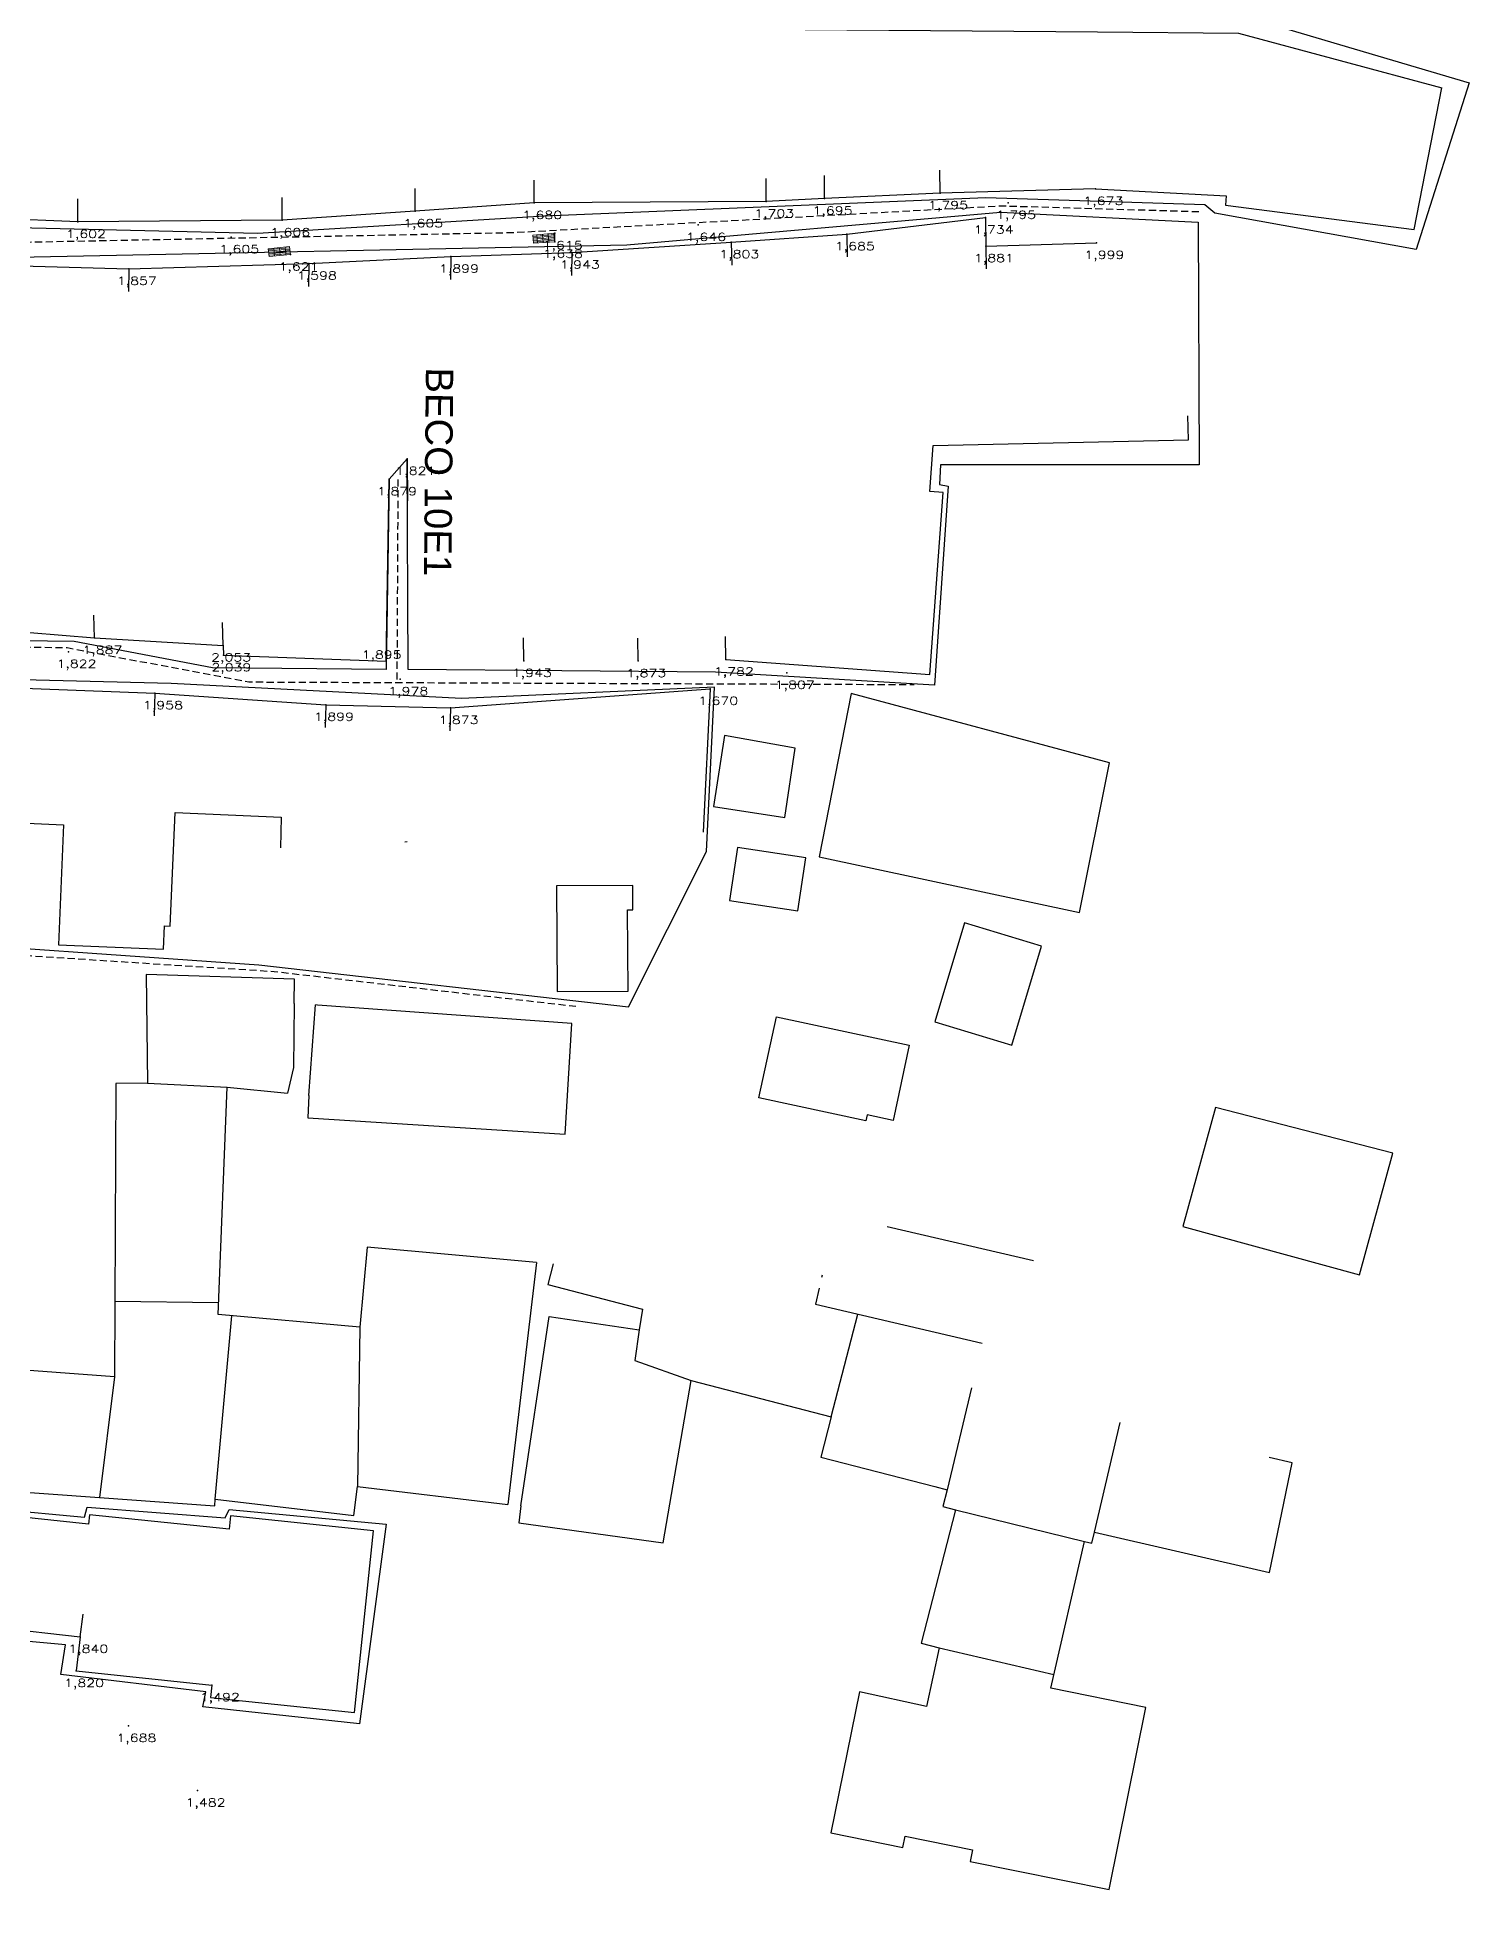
# Model space of a CAD drawing. Extents: x -160 to 364724, y -100 to 7353297.
# Drawn here: x 359346.4 to 359409.1, y 7352532 to 7352614 of the extents above; entities that cross this region are included whole.
import ezdxf
from ezdxf.enums import TextEntityAlignment as Align

# ---------------------------------------------------------------- set-up
doc = ezdxf.new("R2010")
doc.units = 0
doc.header["$LTSCALE"] = 5
for name, pattern in [('CENTER2', [1.125, 0.75, -0.125, 0.125, -0.125]), ('CONTINUO', [0]), ('DASHDOT2', [12.7, 6.35, -3.175, 0, -3.175]), ('HIDDEN2', [0.1875, 0.125, -0.0625])]:
    doc.linetypes.add(name, pattern=pattern)
for name, color, linetype in [('0-quadras', 6, 'Continuous'), ('_TG', 7, 'CONTINUO'), ('LT-COTAS', 7, 'CONTINUO'), ('ortofoto', 7, 'Continuous'), ('P_Eixo', 1, 'CENTER2'), ('ZZ-Carimbo Texto', 7, 'Continuous')]:
    doc.layers.add(name, color=color, linetype=linetype)
doc.layers.add('LT-ALINHAMENTO-PREDIAL', color=4, linetype='DASHDOT2', lineweight=25)
doc.layers.add('LT-B-LEAO-GRELHA', color=7, linetype='Continuous', lineweight=0)
doc.styles.add('CARIMBO', font='arial.ttf', dxfattribs={"height": 2})
doc.styles.add('simplex', font='simplex.shx', dxfattribs={"width": 0.8})
doc.styles.get("Standard").update_dxf_attribs({"font": 'arial.ttf'})
picture_1 = doc.add_image_def('image1.tif', size_in_pixel=(14710, 13573))
pattern_1 = [(5, (0, 0), (-0.00544723392173, 0.06226216863073), []), (95, (0, 0), (-0.249048674523, -0.021788935687), [])]

# ---------------------------------------------------------------- blocks, each defined once
blk = doc.blocks.new('SIMB_PONTO')
at = {"color": 0}
blk.add_point((0, 0), dxfattribs=at)
for tag in ['COTA', 'PONTO', 'DESC']:
    blk.add_attdef(tag, (0, 0), '', height=1)

msp = doc.modelspace()

# ---------------------------------------------------------------- hatches: boundary and pattern name
at = {"layer": 'LT-B-LEAO-GRELHA', "ltscale": 3, "true_color": 0xffffff}
h = msp.add_hatch(dxfattribs=at)
h.set_pattern_fill('GRATE', scale=2, angle=5)
h.set_pattern_definition(pattern_1)
h.paths.add_polyline_path([(359368.051, 7352605.359), (359368.076, 7352605.011), (359369.019, 7352605.081), (359369.009, 7352605.457)])
h = msp.add_hatch(dxfattribs=at)
h.set_pattern_fill('GRATE', scale=2, angle=5)
h.set_pattern_definition(pattern_1)
h.paths.add_polyline_path([(359356.478, 7352604.766), (359356.526, 7352604.431), (359357.455, 7352604.519), (359357.414, 7352604.871)])

# ---------------------------------------------------------------- linework, layer by layer
at = {"layer": '0-quadras', "color": 5, "lineweight": 30, "ltscale": 0.3}
for points in [[(359399.975, 7352614.692), (359408.995, 7352612.029), (359406.681, 7352604.742), (359397.87, 7352606.327), (359397.431, 7352606.692), (359387.868, 7352606.999), (359368.555, 7352606.192), (359356.009, 7352605.443), (359338.731, 7352605.84), (359324.354, 7352605.77), (359304.014, 7352605.746), (359281.496, 7352604.835), (359281.61, 7352611.767), (359281.916, 7352630.555)], [(359338.985, 7352574.654), (359356.073, 7352573.454), (359372.232, 7352571.622), (359375.644, 7352578.414), (359375.992, 7352585.596), (359364.93, 7352585.102), (359352.24, 7352585.761), (359342.175, 7352586.008)]]:
    msp.add_lwpolyline(points, dxfattribs=at)
msp.add_lwpolyline([(359292.847, 7352559.419), (359300.468, 7352558.433), (359306.586, 7352556.866), (359317.506, 7352555.907), (359318.222, 7352557.52), (359320.033, 7352558.828), (359337.825, 7352556.828), (359337.185, 7352550.35), (359348.444, 7352549.295), (359348.565, 7352549.737), (359354.603, 7352549.265), (359354.771, 7352549.63), (359361.632, 7352548.99), (359360.473, 7352540.252), (359353.627, 7352540.999), (359353.749, 7352541.654), (359347.406, 7352542.416), (359347.62, 7352543.712), (359336.329, 7352544.735), (359315.648, 7352546.245), (359305.295, 7352547.175), (359291.656, 7352548.076), (359280.991, 7352548.506), (359281.049, 7352560.245)], close=True, dxfattribs=at)
at = {"layer": 'LT-ALINHAMENTO-PREDIAL', "color": 8, "flags": 128}
for points, elevation in [([(359333.537, 7352629.193), (359333.591, 7352623.972), (359330.861, 7352623.963), (359330.703, 7352623.516), (359330.792, 7352622.972), (359331.515, 7352622.956), (359337.509, 7352622.825), (359343.147, 7352622.671), (359350.446, 7352622.464), (359355.924, 7352622.473), (359355.92, 7352622.126), (359363.787, 7352621.857), (359363.779, 7352621.525), (359370.558, 7352621.394), (359370.642, 7352619.703), (359375.558, 7352619.566), (359379.907, 7352619.408), (359379.966, 7352614.366), (359392.749, 7352614.266), (359398.907, 7352614.201), (359407.809, 7352611.814)], 1.529), ([(359392.654, 7352607.393), (359398.37, 7352607.083), (359398.348, 7352606.68), (359406.598, 7352605.618), (359407.809, 7352611.814)], 1.673), ([(359376.492, 7352586.811), (359385.415, 7352586.154), (359386, 7352594.105), (359385.409, 7352594.148), (359385.557, 7352596.165), (359396.717, 7352596.411), (359396.512, 7352605.75), (359392.684, 7352605.684), (359392.695, 7352605.031)], 1.782), ([(359375.805, 7352585.527), (359375.496, 7352579.252)], 1.67), ([(359341.797, 7352575.994), (359341.703, 7352579.824), (359347.533, 7352579.577), (359347.311, 7352574.33), (359351.906, 7352574.136), (359351.949, 7352575.157), (359352.196, 7352575.147), (359352.406, 7352580.113), (359357.043, 7352579.917), (359356.945, 7352573.858), (359357.114, 7352573.855), (359357.106, 7352573.38), (359361.638, 7352573.307), (359361.904, 7352573.869), (359362.039, 7352578.824), (359375.496, 7352579.252), (359375.552, 7352580.375)], 1.808)]:
    msp.add_lwpolyline(points, dxfattribs=dict(at, elevation=elevation))
at = {"layer": 'LT-ALINHAMENTO-PREDIAL', "color": 8, "ltscale": 3, "flags": 128}
for points, elevation in [([(359380.808, 7352606.97), (359380.804, 7352607.97)], 1.673), ([(359385.859, 7352607.209), (359385.855, 7352608.209)], 1.673), ([(359392.654, 7352607.393), (359385.859, 7352607.209), (359380.808, 7352606.97), (359378.256, 7352606.843), (359368.11, 7352606.774), (359362.905, 7352606.412), (359357.09, 7352606.019), (359348.158, 7352605.948), (359338.803, 7352606.331), (359330.393, 7352606.211), (359326.883, 7352606.132), (359320.574, 7352606.09), (359308.252, 7352606.039), (359300.293, 7352605.932), (359289.992, 7352605.399), (359281.701, 7352604.97), (359281.704, 7352606.125), (359279.498, 7352606.06)], 1.673), ([(359362.905, 7352606.412), (359362.901, 7352607.412)], 1.605), ([(359368.11, 7352606.774), (359368.106, 7352607.774)], 1.673), ([(359378.256, 7352606.843), (359378.252, 7352607.843)], 1.673), ([(359348.158, 7352605.948), (359348.154, 7352606.948)], 1.602), ([(359357.09, 7352606.019), (359357.086, 7352607.019)], 1.606), ([(359326.468, 7352598.677), (359326.801, 7352604.579), (359332.36, 7352604.332), (359338.631, 7352604.097), (359343.602, 7352604.082), (359350.382, 7352603.895), (359358.254, 7352604.127), (359364.468, 7352604.429), (359369.756, 7352604.604), (359376.73, 7352605.06), (359381.784, 7352605.412), (359387.853, 7352606.134), (359387.864, 7352604.892), (359392.695, 7352605.031)], 2.068), ([(359381.784, 7352605.412), (359381.795, 7352604.412)], 1.685), ([(359369.756, 7352604.604), (359369.737, 7352603.604)], 1.943), ([(359376.73, 7352605.06), (359376.756, 7352604.06)], 1.803), ([(359387.864, 7352604.892), (359387.873, 7352603.892)], 1.881), ([(359350.382, 7352603.895), (359350.363, 7352602.895)], 1.857), ([(359358.254, 7352604.127), (359358.235, 7352603.127)], 1.598), ([(359364.468, 7352604.429), (359364.449, 7352603.429)], 1.899), ([(359279.095, 7352587.629), (359293.914, 7352587.596), (359298.439, 7352587.481), (359302.805, 7352587.42), (359302.851, 7352586.639), (359308.902, 7352586.856), (359313.018, 7352587.095), (359321.651, 7352587.188), (359322.149, 7352587.515), (359322.693, 7352588.264), (359328.266, 7352588.273), (359333.765, 7352588.307), (359343.285, 7352588.223), (359348.879, 7352587.751), (359354.507, 7352587.426), (359354.517, 7352586.99), (359361.64, 7352586.727), (359361.764, 7352594.693), (359362.563, 7352595.589), (359362.594, 7352586.678), (359367.657, 7352586.747), (359372.662, 7352586.741), (359376.492, 7352586.811)], 1.947), ([(359348.879, 7352587.751), (359348.858, 7352588.751)], 1.887), ([(359354.507, 7352587.426), (359354.486, 7352588.426)], 1.947), ([(359367.657, 7352586.747), (359367.636, 7352587.747)], 1.943), ([(359372.662, 7352586.741), (359372.641, 7352587.741)], 1.873), ([(359376.492, 7352586.811), (359376.471, 7352587.811)], 1.782), ([(359328.326, 7352587.083), (359332.779, 7352586.888), (359332.838, 7352585.72), (359337.117, 7352585.749), (359337.111, 7352586.622), (359341.711, 7352586.502), (359341.698, 7352585.701), (359351.528, 7352585.336), (359359.003, 7352584.831), (359364.452, 7352584.689), (359375.805, 7352585.527)], 1.902), ([(359351.528, 7352585.336), (359351.491, 7352584.337)], 1.902), ([(359359.003, 7352584.831), (359358.966, 7352583.832)], 1.899), ([(359364.452, 7352584.689), (359364.415, 7352583.69)], 1.873), ([(359354.014, 7352541.948), (359353.958, 7352541.406), (359360.248, 7352540.75), (359361.077, 7352548.694), (359354.825, 7352549.346), (359354.765, 7352548.767), (359348.67, 7352549.402), (359348.627, 7352548.993), (359336.813, 7352550.225), (359337.473, 7352556.651)], 1.492), ([(359280.877, 7352548.999), (359292.024, 7352548.554), (359305.349, 7352547.499), (359315.909, 7352546.453), (359324.666, 7352545.924), (359332.703, 7352545.434), (359337.271, 7352545.292), (359348.262, 7352544.063), (359348.077, 7352542.567), (359354.014, 7352541.948)], 1.893), ([(359348.262, 7352544.063), (359348.385, 7352545.055)], 1.84)]:
    msp.add_lwpolyline(points, dxfattribs=dict(at, elevation=elevation))
for points in [[(359381.978, 7352585.317), (359380.568, 7352578.178), (359391.953, 7352575.739), (359393.264, 7352582.283), (359381.978, 7352585.317)], [(359376.428, 7352583.489), (359375.959, 7352580.371), (359379.071, 7352579.903), (359379.526, 7352582.928), (359376.428, 7352583.489)], [(359369.081, 7352576.913), (359369.109, 7352572.28), (359372.215, 7352572.299), (359372.193, 7352575.855), (359372.43, 7352575.856), (359372.423, 7352576.928), (359369.081, 7352576.913)], [(359386.921, 7352575.293), (359385.624, 7352570.952), (359389.003, 7352569.942), (359390.297, 7352574.269), (359386.921, 7352575.293)], [(359357.61, 7352571.763), (359357.622, 7352572.818), (359351.141, 7352573.036), (359351.205, 7352568.279), (359349.817, 7352568.26), (359349.76, 7352555.426)], [(359357.61, 7352571.763), (359357.578, 7352568.962), (359357.32, 7352567.832)], [(359358.255, 7352567.734), (359358.207, 7352566.753), (359369.46, 7352566.049), (359369.763, 7352570.883), (359358.635, 7352571.689), (359358.542, 7352571.696)], [(359358.255, 7352567.734), (359358.542, 7352571.696)], [(359378.71, 7352571.177), (359384.51, 7352569.943), (359383.808, 7352566.642), (359382.666, 7352566.885), (359382.613, 7352566.633), (359377.933, 7352567.629), (359378.71, 7352571.177)], [(359367.53, 7352549.786), (359367.442, 7352549.049), (359373.749, 7352548.174), (359374.97, 7352555.269), (359381.104, 7352553.686), (359380.648, 7352551.918), (359385.636, 7352550.631), (359386.169, 7352550.493), (359385.98, 7352549.762), (359386.537, 7352549.618), (359385.029, 7352543.778), (359385.827, 7352543.572), (359385.268, 7352541.01), (359382.338, 7352541.649), (359381.09, 7352535.489), (359384.236, 7352534.852), (359384.334, 7352535.336), (359387.278, 7352534.74), (359387.176, 7352534.24), (359393.248, 7352533.009), (359394.865, 7352540.967), (359390.701, 7352541.814), (359392.181, 7352548.233), (359392.498, 7352548.16), (359392.609, 7352548.642), (359400.272, 7352546.875), (359401.262, 7352551.672), (359387.238, 7352554.957), (359388.609, 7352560.812), (359389.949, 7352560.499), (359391.692, 7352567.942), (359388.621, 7352568.537), (359385.171, 7352569.366), (359383.54, 7352561.996), (359383.316, 7352560.984), (359381.054, 7352561.485), (359380.571, 7352559.304), (359369.419, 7352562.214), (359368.938, 7352560.373)], [(359351.205, 7352568.279), (359354.683, 7352568.108)], [(359368.21, 7352560.438), (359360.81, 7352561.107), (359360.493, 7352557.6), (359354.289, 7352558.161), (359354.683, 7352568.108), (359357.32, 7352567.832)], [(359397.908, 7352567.214), (359396.476, 7352562.013), (359404.198, 7352559.888), (359405.663, 7352565.211), (359397.908, 7352567.214)], [(359389.949, 7352560.499), (359383.541, 7352561.999)], [(359368.21, 7352560.438), (359366.955, 7352549.854)], [(359368.938, 7352560.373), (359368.704, 7352559.474), (359372.841, 7352558.394), (359372.705, 7352557.482)], [(359349.775, 7352558.736), (359354.309, 7352558.679)], [(359380.571, 7352559.304), (359380.417, 7352558.609), (359387.694, 7352556.905)], [(359354.165, 7352550.079), (359354.891, 7352558.106)], [(359367.53, 7352549.786), (359368.764, 7352558.069), (359372.705, 7352557.482), (359372.505, 7352556.139), (359374.97, 7352555.269)], [(359381.104, 7352553.686), (359382.264, 7352558.177)], [(359360.493, 7352557.6), (359360.377, 7352550.633)], [(359349.76, 7352555.426), (359344.643, 7352555.817), (359344.006, 7352550.519), (359349.103, 7352550.149), (359354.144, 7352549.784), (359354.165, 7352550.079), (359360.227, 7352549.362), (359360.377, 7352550.633), (359366.955, 7352549.854)], [(359349.76, 7352555.426), (359349.103, 7352550.149)], [(359387.238, 7352554.957), (359386.169, 7352550.493)], [(359392.609, 7352548.642), (359393.732, 7352553.436)], [(359386.537, 7352549.618), (359392.181, 7352548.233)], [(359385.827, 7352543.572), (359390.84, 7352542.416)]]:
    msp.add_lwpolyline(points, dxfattribs=at)
at = {"layer": 'LT-ALINHAMENTO-PREDIAL', "color": 8, "flags": 128}
msp.add_lwpolyline([(359377.006, 7352578.586), (359376.654, 7352576.272), (359379.636, 7352575.818), (359379.988, 7352578.133), (359377.006, 7352578.586)], dxfattribs=at)
at = {"layer": 'LT-B-LEAO-GRELHA', "color": 7, "ltscale": 3, "true_color": 0xffffff, "flags": 128}
for points, elevation in [([(359368.051, 7352605.359), (359368.076, 7352605.011), (359369.019, 7352605.081), (359369.009, 7352605.457), (359368.051, 7352605.359)], 1.609), ([(359356.478, 7352604.766), (359356.526, 7352604.431), (359357.455, 7352604.519), (359357.414, 7352604.871), (359356.478, 7352604.766)], 1.592)]:
    msp.add_lwpolyline(points, dxfattribs=dict(at, elevation=elevation))
at = {"layer": 'P_Eixo', "color": 1, "linetype": 'HIDDEN2', "ltscale": 0.5, "flags": 128}
for points in [[(359276.028, 7352603.836), (359285.42, 7352604.185), (359304.535, 7352605.524), (359319.612, 7352605.625), (359344.709, 7352605.041), (359367.253, 7352605.485), (359388.555, 7352606.651), (359397.247, 7352606.397)], [(359362.15, 7352594.682), (359362.106, 7352585.8)], [(359275.998, 7352586.805), (359290.28, 7352586.98), (359302.167, 7352586.802), (359302.525, 7352586.079), (359321.56, 7352586.525), (359328.249, 7352587.573), (359347.687, 7352587.329), (359355.631, 7352585.825), (359384.728, 7352585.711)], [(359276.472, 7352574.194), (359303.883, 7352574.215), (359340.32, 7352574.218), (359356.746, 7352573.162), (359369.931, 7352571.638)]]:
    msp.add_lwpolyline(points, dxfattribs=at)

# ---------------------------------------------------------------- block references
at = {"layer": '_TG', "color": 3}
ref = msp.add_blockref('SIMB_PONTO', (359348.262, 7352544.063, 1.84), dxfattribs=at)
ref.add_attrib('COTA', '1,840', dxfattribs={"layer": '0', "color": 8, "height": 0.35, "style": 'simplex', "width": 1.3125, "flags": 8}).set_placement((359347.737, 7352543.363), (359349.487, 7352543.363), align=Align.FIT)
for p in [(359348.262, 7352544.063, 1.84), (359348.077, 7352542.567, 1.82), (359354.014, 7352541.948, 1.492), (359350.363, 7352540.166, 1.688), (359353.389, 7352537.34, 1.482)]:
    msp.add_blockref('SIMB_PONTO', p, dxfattribs=at)
ref = msp.add_blockref('SIMB_PONTO', (359348.077, 7352542.567, 1.82), dxfattribs=at)
ref.add_attrib('COTA', '1,820', dxfattribs={"layer": '0', "color": 8, "height": 0.35, "style": 'simplex', "width": 1.3125, "flags": 8}).set_placement((359347.552, 7352541.867), (359349.302, 7352541.867), align=Align.FIT)
ref = msp.add_blockref('SIMB_PONTO', (359354.014, 7352541.948, 1.492), dxfattribs=at)
ref.add_attrib('COTA', '1,492', dxfattribs={"layer": '0', "color": 8, "height": 0.35, "style": 'simplex', "width": 1.3125, "flags": 8}).set_placement((359353.489, 7352541.248), (359355.239, 7352541.248), align=Align.FIT)
ref = msp.add_blockref('SIMB_PONTO', (359350.363, 7352540.166, 1.688), dxfattribs=at)
ref.add_attrib('COTA', '1,688', dxfattribs={"layer": '0', "color": 8, "height": 0.35, "style": 'simplex', "width": 1.3125, "flags": 8}).set_placement((359349.838, 7352539.466), (359351.588, 7352539.466), align=Align.FIT)
ref = msp.add_blockref('SIMB_PONTO', (359353.389, 7352537.34, 1.482), dxfattribs=at)
ref.add_attrib('COTA', '1,482', dxfattribs={"layer": '0', "color": 8, "height": 0.35, "style": 'simplex', "width": 1.3125, "flags": 8}).set_placement((359352.864, 7352536.64), (359354.614, 7352536.64), align=Align.FIT)
at = {"layer": 'LT-COTAS', "color": 3}
ref = msp.add_blockref('SIMB_PONTO', (359385.859, 7352607.209, 1.795), dxfattribs=at)
ref.add_attrib('COTA', '1,795', dxfattribs={"layer": '0', "color": 8, "height": 0.35, "style": 'simplex', "width": 1.3125, "flags": 8}).set_placement((359385.334, 7352606.509), (359387.084, 7352606.509), align=Align.FIT)
for p in [(359385.859, 7352607.209, 1.795), (359392.654, 7352607.393, 1.673), (359362.905, 7352606.412, 1.605), (359368.11, 7352606.774, 1.68), (359378.256, 7352606.843, 1.703), (359380.808, 7352606.97, 1.695), (359388.832, 7352606.786, 1.795), (359348.158, 7352605.948, 1.602), (359357.09, 7352606.019, 1.606), (359369.009, 7352605.457, 1.615), (359375.274, 7352605.811, 1.646), (359381.784, 7352605.412, 1.685), (359387.853, 7352606.134, 1.734), (359354.86, 7352605.28, 1.605), (359369.019, 7352605.081, 1.638), (359369.756, 7352604.604, 1.943), (359376.73, 7352605.06, 1.803), (359387.864, 7352604.892, 1.881), (359392.695, 7352605.031, 1.999), (359350.382, 7352603.895, 1.857), (359357.455, 7352604.519, 1.621), (359358.254, 7352604.127, 1.598), (359364.468, 7352604.429, 1.899), (359361.764, 7352594.693, 1.879), (359348.879, 7352587.751, 1.887), (359354.507, 7352587.426, 2.053), (359347.747, 7352587.148, 1.822), (359354.517, 7352586.99, 2.039), (359361.64, 7352586.727, 1.895), (359367.657, 7352586.747, 1.943), (359372.662, 7352586.741, 1.873), (359376.492, 7352586.811, 1.782), (359362.255, 7352585.951, 1.978), (359379.153, 7352586.228, 1.807), (359351.528, 7352585.336, 1.958), (359375.805, 7352585.527, 1.67), (359359.003, 7352584.831, 1.899), (359364.452, 7352584.689, 1.873)]:
    msp.add_blockref('SIMB_PONTO', p, dxfattribs=at)
ref = msp.add_blockref('SIMB_PONTO', (359392.654, 7352607.393, 1.673), dxfattribs=at)
ref.add_attrib('COTA', '1,673', dxfattribs={"layer": '0', "color": 8, "height": 0.35, "style": 'simplex', "width": 1.3125, "flags": 8}).set_placement((359392.129, 7352606.693), (359393.879, 7352606.693), align=Align.FIT)
ref = msp.add_blockref('SIMB_PONTO', (359362.905, 7352606.412, 1.605), dxfattribs=at)
ref.add_attrib('COTA', '1,605', dxfattribs={"layer": '0', "color": 8, "height": 0.35, "style": 'simplex', "width": 1.3125, "flags": 8}).set_placement((359362.38, 7352605.712), (359364.13, 7352605.712), align=Align.FIT)
ref = msp.add_blockref('SIMB_PONTO', (359368.11, 7352606.774, 1.68), dxfattribs=at)
ref.add_attrib('COTA', '1,680', dxfattribs={"layer": '0', "color": 8, "height": 0.35, "style": 'simplex', "width": 1.3125, "flags": 8}).set_placement((359367.585, 7352606.074), (359369.335, 7352606.074), align=Align.FIT)
ref = msp.add_blockref('SIMB_PONTO', (359378.256, 7352606.843, 1.703), dxfattribs=at)
ref.add_attrib('COTA', '1,703', dxfattribs={"layer": '0', "color": 8, "height": 0.35, "style": 'simplex', "width": 1.3125, "flags": 8}).set_placement((359377.731, 7352606.143), (359379.481, 7352606.143), align=Align.FIT)
ref = msp.add_blockref('SIMB_PONTO', (359380.808, 7352606.97, 1.695), dxfattribs=at)
ref.add_attrib('COTA', '1,695', dxfattribs={"layer": '0', "color": 8, "height": 0.35, "style": 'simplex', "width": 1.3125, "flags": 8}).set_placement((359380.283, 7352606.27), (359382.033, 7352606.27), align=Align.FIT)
ref = msp.add_blockref('SIMB_PONTO', (359388.832, 7352606.786, 1.795), dxfattribs=at)
ref.add_attrib('COTA', '1,795', dxfattribs={"layer": '0', "color": 8, "height": 0.35, "style": 'simplex', "width": 1.3125, "flags": 8}).set_placement((359388.307, 7352606.086), (359390.057, 7352606.086), align=Align.FIT)
ref = msp.add_blockref('SIMB_PONTO', (359348.158, 7352605.948, 1.602), dxfattribs=at)
ref.add_attrib('COTA', '1,602', dxfattribs={"layer": '0', "color": 8, "height": 0.35, "style": 'simplex', "width": 1.3125, "flags": 8}).set_placement((359347.633, 7352605.248), (359349.383, 7352605.248), align=Align.FIT)
ref = msp.add_blockref('SIMB_PONTO', (359357.09, 7352606.019, 1.606), dxfattribs=at)
ref.add_attrib('COTA', '1,606', dxfattribs={"layer": '0', "color": 8, "height": 0.35, "style": 'simplex', "width": 1.329114, "flags": 8}).set_placement((359356.565, 7352605.319), (359358.315, 7352605.319), align=Align.FIT)
ref = msp.add_blockref('SIMB_PONTO', (359369.009, 7352605.457, 1.615), dxfattribs=at)
ref.add_attrib('COTA', '1,615', dxfattribs={"layer": '0', "color": 8, "height": 0.35, "style": 'simplex', "width": 1.381579, "flags": 8}).set_placement((359368.484, 7352604.757), (359370.234, 7352604.757), align=Align.FIT)
ref = msp.add_blockref('SIMB_PONTO', (359375.274, 7352605.811, 1.646), dxfattribs=at)
ref.add_attrib('COTA', '1,646', dxfattribs={"layer": '0', "color": 8, "height": 0.35, "style": 'simplex', "width": 1.329114, "flags": 8}).set_placement((359374.749, 7352605.111), (359376.499, 7352605.111), align=Align.FIT)
ref = msp.add_blockref('SIMB_PONTO', (359381.784, 7352605.412, 1.685), dxfattribs=at)
ref.add_attrib('COTA', '1,685', dxfattribs={"layer": '0', "color": 8, "height": 0.35, "style": 'simplex', "width": 1.3125, "flags": 8}).set_placement((359381.259, 7352604.712), (359383.009, 7352604.712), align=Align.FIT)
ref = msp.add_blockref('SIMB_PONTO', (359387.853, 7352606.134, 1.734), dxfattribs=at)
ref.add_attrib('COTA', '1,734', dxfattribs={"layer": '0', "color": 8, "height": 0.35, "style": 'simplex', "width": 1.296296, "flags": 8}).set_placement((359387.328, 7352605.434), (359389.078, 7352605.434), align=Align.FIT)
ref = msp.add_blockref('SIMB_PONTO', (359354.86, 7352605.28, 1.605), dxfattribs=at)
ref.add_attrib('COTA', '1,605', dxfattribs={"layer": '0', "color": 8, "height": 0.35, "style": 'simplex', "width": 1.3125, "flags": 8}).set_placement((359354.335, 7352604.58), (359356.085, 7352604.58), align=Align.FIT)
ref = msp.add_blockref('SIMB_PONTO', (359369.019, 7352605.081, 1.638), dxfattribs=at)
ref.add_attrib('COTA', '1,638', dxfattribs={"layer": '0', "color": 8, "height": 0.35, "style": 'simplex', "width": 1.3125, "flags": 8}).set_placement((359368.494, 7352604.381), (359370.244, 7352604.381), align=Align.FIT)
ref = msp.add_blockref('SIMB_PONTO', (359369.756, 7352604.604, 1.943), dxfattribs=at)
ref.add_attrib('COTA', '1,943', dxfattribs={"layer": '0', "color": 8, "height": 0.35, "style": 'simplex', "width": 1.3125, "flags": 8}).set_placement((359369.231, 7352603.904), (359370.981, 7352603.904), align=Align.FIT)
ref = msp.add_blockref('SIMB_PONTO', (359376.73, 7352605.06, 1.803), dxfattribs=at)
ref.add_attrib('COTA', '1,803', dxfattribs={"layer": '0', "color": 8, "height": 0.35, "style": 'simplex', "width": 1.3125, "flags": 8}).set_placement((359376.205, 7352604.36), (359377.955, 7352604.36), align=Align.FIT)
ref = msp.add_blockref('SIMB_PONTO', (359387.864, 7352604.892, 1.881), dxfattribs=at)
ref.add_attrib('COTA', '1,881', dxfattribs={"layer": '0', "color": 8, "height": 0.35, "style": 'simplex', "width": 1.478873, "flags": 8}).set_placement((359387.339, 7352604.192), (359389.089, 7352604.192), align=Align.FIT)
ref = msp.add_blockref('SIMB_PONTO', (359392.695, 7352605.031, 1.999), dxfattribs=at)
ref.add_attrib('COTA', '1,999', dxfattribs={"layer": '0', "color": 8, "height": 0.35, "style": 'simplex', "width": 1.329114, "flags": 8}).set_placement((359392.17, 7352604.331), (359393.92, 7352604.331), align=Align.FIT)
ref = msp.add_blockref('SIMB_PONTO', (359350.382, 7352603.895, 1.857), dxfattribs=at)
ref.add_attrib('COTA', '1,857', dxfattribs={"layer": '0', "color": 8, "height": 0.35, "style": 'simplex', "width": 1.3125, "flags": 8}).set_placement((359349.857, 7352603.195), (359351.607, 7352603.195), align=Align.FIT)
ref = msp.add_blockref('SIMB_PONTO', (359357.455, 7352604.519, 1.621), dxfattribs=at)
ref.add_attrib('COTA', '1,621', dxfattribs={"layer": '0', "color": 8, "height": 0.35, "style": 'simplex', "width": 1.478873, "flags": 8}).set_placement((359356.93, 7352603.819), (359358.68, 7352603.819), align=Align.FIT)
ref = msp.add_blockref('SIMB_PONTO', (359358.254, 7352604.127, 1.598), dxfattribs=at)
ref.add_attrib('COTA', '1,598', dxfattribs={"layer": '0', "color": 8, "height": 0.35, "style": 'simplex', "width": 1.3125, "flags": 8}).set_placement((359357.729, 7352603.427), (359359.479, 7352603.427), align=Align.FIT)
ref = msp.add_blockref('SIMB_PONTO', (359364.468, 7352604.429, 1.899), dxfattribs=at)
ref.add_attrib('COTA', '1,899', dxfattribs={"layer": '0', "color": 8, "height": 0.35, "style": 'simplex', "width": 1.329114, "flags": 8}).set_placement((359363.943, 7352603.729), (359365.693, 7352603.729), align=Align.FIT)
ref = msp.add_blockref('SIMB_PONTO', (359348.879, 7352587.751, 1.887), dxfattribs=at)
ref.add_attrib('COTA', '1,887', dxfattribs={"layer": '0', "color": 8, "height": 0.35, "style": 'simplex', "width": 1.3125, "flags": 8}).set_placement((359348.354, 7352587.051), (359350.104, 7352587.051), align=Align.FIT)
ref = msp.add_blockref('SIMB_PONTO', (359354.507, 7352587.426, 2.053), dxfattribs=at)
ref.add_attrib('COTA', '2,053', dxfattribs={"layer": '0', "color": 8, "height": 0.35, "style": 'simplex', "width": 1.25, "flags": 8}).set_placement((359353.982, 7352586.726), (359355.732, 7352586.726), align=Align.FIT)
ref = msp.add_blockref('SIMB_PONTO', (359347.747, 7352587.148, 1.822), dxfattribs=at)
ref.add_attrib('COTA', '1,822', dxfattribs={"layer": '0', "color": 8, "height": 0.35, "style": 'simplex', "width": 1.3125, "flags": 8}).set_placement((359347.222, 7352586.448), (359348.972, 7352586.448), align=Align.FIT)
ref = msp.add_blockref('SIMB_PONTO', (359354.517, 7352586.99, 2.039), dxfattribs=at)
ref.add_attrib('COTA', '2,039', dxfattribs={"layer": '0', "color": 8, "height": 0.35, "style": 'simplex', "width": 1.26506, "flags": 8}).set_placement((359353.992, 7352586.29), (359355.742, 7352586.29), align=Align.FIT)
ref = msp.add_blockref('SIMB_PONTO', (359361.64, 7352586.727, 1.895), dxfattribs=at)
ref.add_attrib('COTA', '1,895', dxfattribs={"layer": '0', "color": 8, "height": 0.35, "style": 'simplex', "width": 1.3125, "flags": 8}).set_placement((359360.564, 7352586.845), (359362.314, 7352586.845), align=Align.FIT)
ref = msp.add_blockref('SIMB_PONTO', (359367.657, 7352586.747, 1.943), dxfattribs=at)
ref.add_attrib('COTA', '1,943', dxfattribs={"layer": '0', "color": 8, "height": 0.35, "style": 'simplex', "width": 1.3125, "flags": 8}).set_placement((359367.132, 7352586.047), (359368.882, 7352586.047), align=Align.FIT)
ref = msp.add_blockref('SIMB_PONTO', (359372.662, 7352586.741, 1.873), dxfattribs=at)
ref.add_attrib('COTA', '1,873', dxfattribs={"layer": '0', "color": 8, "height": 0.35, "style": 'simplex', "width": 1.3125, "flags": 8}).set_placement((359372.137, 7352586.041), (359373.887, 7352586.041), align=Align.FIT)
ref = msp.add_blockref('SIMB_PONTO', (359376.492, 7352586.811, 1.782), dxfattribs=at)
ref.add_attrib('COTA', '1,782', dxfattribs={"layer": '0', "color": 8, "height": 0.35, "style": 'simplex', "width": 1.3125, "flags": 8}).set_placement((359375.967, 7352586.111), (359377.717, 7352586.111), align=Align.FIT)
ref = msp.add_blockref('SIMB_PONTO', (359362.255, 7352585.951, 1.978), dxfattribs=at)
ref.add_attrib('COTA', '1,978', dxfattribs={"layer": '0', "color": 8, "height": 0.35, "style": 'simplex', "width": 1.3125, "flags": 8}).set_placement((359361.73, 7352585.251), (359363.48, 7352585.251), align=Align.FIT)
ref = msp.add_blockref('SIMB_PONTO', (359379.153, 7352586.228, 1.807), dxfattribs=at)
ref.add_attrib('COTA', '1,807', dxfattribs={"layer": '0', "color": 8, "height": 0.35, "style": 'simplex', "width": 1.3125, "flags": 8}).set_placement((359378.628, 7352585.528), (359380.378, 7352585.528), align=Align.FIT)
ref = msp.add_blockref('SIMB_PONTO', (359351.528, 7352585.336, 1.958), dxfattribs=at)
ref.add_attrib('COTA', '1,958', dxfattribs={"layer": '0', "color": 8, "height": 0.35, "style": 'simplex', "width": 1.3125, "flags": 8}).set_placement((359351.003, 7352584.636), (359352.753, 7352584.636), align=Align.FIT)
ref = msp.add_blockref('SIMB_PONTO', (359375.805, 7352585.527, 1.67), dxfattribs=at)
ref.add_attrib('COTA', '1,670', dxfattribs={"layer": '0', "color": 8, "height": 0.35, "style": 'simplex', "width": 1.3125, "flags": 8}).set_placement((359375.28, 7352584.827), (359377.03, 7352584.827), align=Align.FIT)
ref = msp.add_blockref('SIMB_PONTO', (359359.003, 7352584.831, 1.899), dxfattribs=at)
ref.add_attrib('COTA', '1,899', dxfattribs={"layer": '0', "color": 8, "height": 0.35, "style": 'simplex', "width": 1.329114, "flags": 8}).set_placement((359358.478, 7352584.131), (359360.228, 7352584.131), align=Align.FIT)
ref = msp.add_blockref('SIMB_PONTO', (359364.452, 7352584.689, 1.873), dxfattribs=at)
ref.add_attrib('COTA', '1,873', dxfattribs={"layer": '0', "color": 8, "height": 0.35, "style": 'simplex', "width": 1.3125, "flags": 8}).set_placement((359363.927, 7352583.989), (359365.677, 7352583.989), align=Align.FIT)

# ---------------------------------------------------------------- next in the draw order: wipeouts: each hides what was drawn before it
at = {"linetype": 'Continuous', "ltscale": 4}
msp.add_wipeout([(359362.937, 7352599.888), (359362.848, 7352590.347), (359364.93, 7352590.328), (359365.019, 7352599.869)], dxfattribs=at).dxf.layer = 'ZZ-Carimbo Texto'

# ---------------------------------------------------------------- next in the draw order: wipeouts: each hides what was drawn before it
msp.add_wipeout([(359362.937, 7352599.888), (359362.848, 7352590.347), (359364.93, 7352590.328), (359365.019, 7352599.869)], dxfattribs=at).dxf.layer = 'ZZ-Carimbo Texto'

# ---------------------------------------------------------------- next in the draw order: linework, layer by layer
at = {"layer": '0-quadras', "color": 5, "lineweight": 30, "ltscale": 0.3}
msp.add_lwpolyline([(359344.799, 7352604.394), (359372.165, 7352604.939), (359388.498, 7352606.366), (359397.153, 7352605.936), (359397.194, 7352595.314), (359385.874, 7352595.314), (359385.836, 7352594.459), (359386.215, 7352594.388), (359385.623, 7352585.684), (359376.04, 7352586.252), (359362.598, 7352586.366), (359362.563, 7352595.589), (359361.764, 7352594.693), (359361.635, 7352586.375), (359354.045, 7352586.439), (359347.987, 7352587.598), (359323.487, 7352587.906)], dxfattribs=at)

# ---------------------------------------------------------------- next in the draw order: block references
at = {"layer": 'LT-COTAS', "color": 3}
ref = msp.add_blockref('SIMB_PONTO', (359362.563, 7352595.589, 1.821), dxfattribs=at)
ref.add_attrib('COTA', '1,821', dxfattribs={"layer": '0', "color": 8, "height": 0.35, "style": 'simplex', "width": 1.478873, "flags": 8}).set_placement((359362.038, 7352594.889), (359363.788, 7352594.889), align=Align.FIT)
msp.add_blockref('SIMB_PONTO', (359362.563, 7352595.589, 1.821), dxfattribs=at)
ref = msp.add_blockref('SIMB_PONTO', (359361.764, 7352594.693, 1.879), dxfattribs=at)
ref.add_attrib('COTA', '1,879', dxfattribs={"layer": '0', "color": 8, "height": 0.35, "style": 'simplex', "width": 1.329114, "flags": 8}).set_placement((359361.239, 7352593.993), (359362.989, 7352593.993), align=Align.FIT)

# ---------------------------------------------------------------- next in the draw order: texts
at = {"layer": 'ZZ-Carimbo Texto', "linetype": 'Continuous', "ltscale": 4, "style": 'CARIMBO'}
msp.add_text('BECO 10E1', height=1.2, rotation=269.46433, dxfattribs=at).set_placement((359363.932, 7352595.016), align=Align.MIDDLE_CENTER)

# ---------------------------------------------------------------- next in the draw order: pictures from other files: only their frames are drawn
image = msp.add_image(picture_1, insert=(359073.892, 7352258.636), size_in_units=(734.398, 677.634), dxfattribs=dict(fade=70))
image.dxf.flags = 14
at = {"layer": 'ortofoto'}
image = msp.add_image(picture_1, insert=(359073.892, 7352258.636), size_in_units=(734.398, 677.634), dxfattribs=dict(at, fade=29))
image.dxf.flags = 14

doc.saveas('drawing.dxf')
